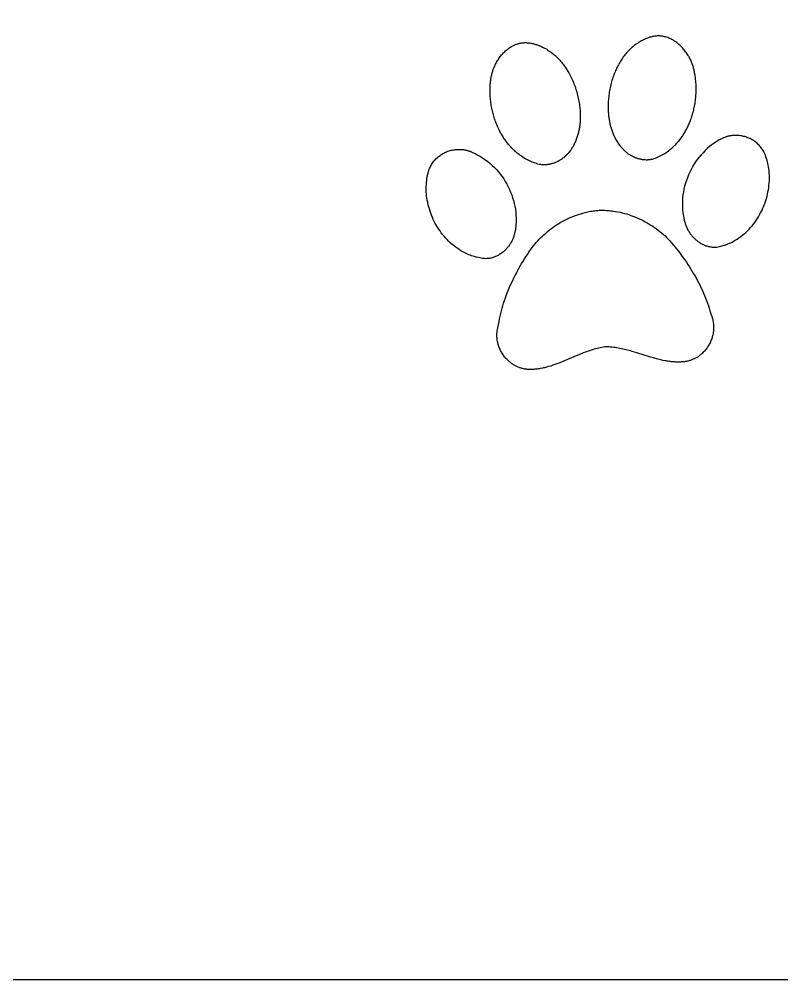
# Model space of a CAD drawing. Header units: inches. Extents: x 17686.2 to 17710.1, y 16300.4 to 16318.2.
# Drawn here: x 17706.766 to 17707.467, y 16305.272 to 16306.155 of the extents above; entities that cross this region are included whole.
import ezdxf

# ---------------------------------------------------------------- set-up
doc = ezdxf.new("R2010")
doc.units = ezdxf.units.IN
doc.header["$MEASUREMENT"] = 0
doc.layers.add('DEFAULT_LAYER', color=1, linetype='Continuous')

msp = doc.modelspace()

# ---------------------------------------------------------------- linework, layer by layer
at = {"color": 1, "linetype": 'ByBlock'}
msp.add_lwpolyline([(17703.57549, 16308.88675), (17708.63667, 16308.88675, -0.414214), (17708.76167, 16308.76175), (17708.76167, 16305.39675, -0.414214), (17708.63667, 16305.27175), (17703.57549, 16305.27175, -0.414214), (17703.45049, 16305.39675), (17703.45049, 16308.76175, -0.414214)], format="xyb", close=True, dxfattribs=at)
at = {"layer": 'DEFAULT_LAYER', "color": 2}
for points in [[(17707.35781, 16306.13891), (17707.35698, 16306.13907), (17707.35614, 16306.13919), (17707.35531, 16306.13928), (17707.35447, 16306.13934), (17707.35364, 16306.13937), (17707.35281, 16306.13937), (17707.35197, 16306.13934), (17707.35115, 16306.13928), (17707.35032, 16306.13919), (17707.3495, 16306.13908), (17707.34868, 16306.13894), (17707.34786, 16306.13878), (17707.34705, 16306.1386), (17707.34624, 16306.13839), (17707.34543, 16306.13816), (17707.34464, 16306.13791), (17707.34384, 16306.13764), (17707.34305, 16306.13736), (17707.34227, 16306.13705), (17707.34149, 16306.13673), (17707.34072, 16306.13639), (17707.33996, 16306.13604), (17707.3392, 16306.13567), (17707.33845, 16306.13529), (17707.33771, 16306.1349), (17707.33698, 16306.1345), (17707.33626, 16306.13408), (17707.33554, 16306.13366), (17707.33483, 16306.13323), (17707.33382, 16306.13257), (17707.33282, 16306.13188), (17707.33185, 16306.13117), (17707.33089, 16306.13044), (17707.32996, 16306.12968), (17707.32904, 16306.1289), (17707.32814, 16306.1281), (17707.32726, 16306.12728), (17707.3264, 16306.12644), (17707.32556, 16306.12557), (17707.32474, 16306.12469), (17707.32394, 16306.12379), (17707.32316, 16306.12288), (17707.3224, 16306.12195), (17707.32166, 16306.121), (17707.32093, 16306.12003), (17707.32023, 16306.11905), (17707.31954, 16306.11806), (17707.31888, 16306.11705), (17707.31823, 16306.11603), (17707.31761, 16306.115), (17707.317, 16306.11395), (17707.31641, 16306.1129), (17707.31584, 16306.11184), (17707.31529, 16306.11076), (17707.31476, 16306.10968), (17707.31425, 16306.10859), (17707.31376, 16306.10749), (17707.31329, 16306.10639), (17707.31277, 16306.10509), (17707.31227, 16306.10379), (17707.31179, 16306.10248), (17707.31134, 16306.10117), (17707.3109, 16306.09984), (17707.31049, 16306.09851), (17707.3101, 16306.09717), (17707.30974, 16306.09583), (17707.3094, 16306.09448), (17707.30908, 16306.09312), (17707.30878, 16306.09176), (17707.3085, 16306.09039), (17707.30825, 16306.08902), (17707.30802, 16306.08765), (17707.30781, 16306.08627), (17707.30763, 16306.08489), (17707.30747, 16306.0835), (17707.30733, 16306.08212), (17707.30721, 16306.08073), (17707.30712, 16306.07934), (17707.30705, 16306.07795), (17707.307, 16306.07655), (17707.30698, 16306.07516), (17707.30698, 16306.07377), (17707.307, 16306.07237), (17707.30705, 16306.07098), (17707.30712, 16306.06959), (17707.30721, 16306.0682), (17707.30732, 16306.06681), (17707.30742, 16306.06587), (17707.30754, 16306.06493), (17707.30766, 16306.06399), (17707.3078, 16306.06305), (17707.30795, 16306.06212), (17707.30812, 16306.06118), (17707.3083, 16306.06025), (17707.30849, 16306.05932), (17707.30869, 16306.0584), (17707.30892, 16306.05747), (17707.30915, 16306.05656), (17707.3094, 16306.05564), (17707.30966, 16306.05473), (17707.30994, 16306.05382), (17707.31024, 16306.05292), (17707.31055, 16306.05203), (17707.31087, 16306.05114), (17707.31121, 16306.05025), (17707.31157, 16306.04937), (17707.31194, 16306.0485), (17707.31232, 16306.04764), (17707.31273, 16306.04678), (17707.31315, 16306.04593), (17707.31358, 16306.04509), (17707.31403, 16306.04426), (17707.3145, 16306.04343), (17707.31499, 16306.04262), (17707.31549, 16306.04181), (17707.31601, 16306.04102), (17707.31675, 16306.03994), (17707.31752, 16306.03888), (17707.31833, 16306.03785), (17707.31917, 16306.03685), (17707.32005, 16306.03588), (17707.32095, 16306.03493), (17707.32142, 16306.03447), (17707.3219, 16306.03402), (17707.32238, 16306.03358), (17707.32287, 16306.03315), (17707.32337, 16306.03272), (17707.32387, 16306.03231), (17707.32439, 16306.03191), (17707.32491, 16306.03151), (17707.32544, 16306.03113), (17707.32598, 16306.03076), (17707.32652, 16306.0304), (17707.32708, 16306.03005), (17707.32764, 16306.02972), (17707.3282, 16306.02939), (17707.32878, 16306.02908), (17707.32936, 16306.02878), (17707.32995, 16306.02849), (17707.33057, 16306.02821), (17707.3312, 16306.02793), (17707.33183, 16306.02767), (17707.33246, 16306.02743), (17707.33311, 16306.0272), (17707.33375, 16306.02698), (17707.33441, 16306.02678), (17707.33507, 16306.0266), (17707.33573, 16306.02643), (17707.33639, 16306.02627), (17707.33706, 16306.02613), (17707.33773, 16306.02601), (17707.33841, 16306.0259), (17707.33909, 16306.02581), (17707.33976, 16306.02574), (17707.34044, 16306.02568), (17707.34113, 16306.02564), (17707.34181, 16306.02561), (17707.34249, 16306.02561), (17707.34317, 16306.02562), (17707.34385, 16306.02565), (17707.34453, 16306.0257), (17707.34521, 16306.02577), (17707.34588, 16306.02585), (17707.34656, 16306.02596), (17707.34723, 16306.02608), (17707.3479, 16306.02622), (17707.34856, 16306.02638), (17707.34922, 16306.02656), (17707.3505, 16306.02706), (17707.35177, 16306.02759), (17707.35302, 16306.02814), (17707.35426, 16306.02874), (17707.35548, 16306.02936), (17707.35669, 16306.03001), (17707.35788, 16306.0307), (17707.35905, 16306.03142), (17707.3602, 16306.03217), (17707.36133, 16306.03294), (17707.36243, 16306.03375), (17707.36352, 16306.03459), (17707.36458, 16306.03546), (17707.36562, 16306.03635), (17707.36613, 16306.03681), (17707.3669, 16306.03751), (17707.36764, 16306.03821), (17707.36838, 16306.03894), (17707.3691, 16306.03967), (17707.3698, 16306.04042), (17707.3705, 16306.04118), (17707.37117, 16306.04196), (17707.37184, 16306.04274), (17707.37249, 16306.04354), (17707.37312, 16306.04435), (17707.37374, 16306.04517), (17707.37435, 16306.046), (17707.37494, 16306.04684), (17707.37552, 16306.04769), (17707.37609, 16306.04855), (17707.37664, 16306.04942), (17707.37718, 16306.0503), (17707.37771, 16306.05118), (17707.37822, 16306.05208), (17707.37871, 16306.05298), (17707.3792, 16306.05389), (17707.37967, 16306.05481), (17707.38012, 16306.05573), (17707.38057, 16306.05666), (17707.381, 16306.0576), (17707.38141, 16306.05854), (17707.38181, 16306.05949), (17707.3822, 16306.06044), (17707.38258, 16306.06139), (17707.38303, 16306.06259), (17707.38345, 16306.0638), (17707.38386, 16306.06501), (17707.38425, 16306.06623), (17707.38462, 16306.06745), (17707.38497, 16306.06868), (17707.3853, 16306.06991), (17707.38561, 16306.07116), (17707.3859, 16306.0724), (17707.38617, 16306.07365), (17707.38642, 16306.0749), (17707.38665, 16306.07616), (17707.38686, 16306.07742), (17707.38705, 16306.07869), (17707.38722, 16306.07995), (17707.38737, 16306.08122), (17707.3875, 16306.0825), (17707.38761, 16306.08377), (17707.38771, 16306.08504), (17707.38778, 16306.08632), (17707.38783, 16306.0876), (17707.38787, 16306.08888), (17707.38788, 16306.09016), (17707.38788, 16306.09143), (17707.38785, 16306.09271), (17707.38781, 16306.09399), (17707.38775, 16306.09527), (17707.38767, 16306.09654), (17707.38756, 16306.09782), (17707.3874, 16306.09952), (17707.38719, 16306.10123), (17707.38695, 16306.10294), (17707.38666, 16306.10464), (17707.38651, 16306.10548), (17707.38634, 16306.10633), (17707.38615, 16306.10717), (17707.38596, 16306.10801), (17707.38575, 16306.10885), (17707.38554, 16306.10968), (17707.3853, 16306.11051), (17707.38506, 16306.11133), (17707.3848, 16306.11215), (17707.38452, 16306.11297), (17707.38424, 16306.11378), (17707.38393, 16306.11458), (17707.38361, 16306.11538), (17707.38328, 16306.11617), (17707.38293, 16306.11695), (17707.38256, 16306.11773), (17707.38218, 16306.1185), (17707.38178, 16306.11926), (17707.38136, 16306.12001), (17707.38093, 16306.12075), (17707.38047, 16306.12149), (17707.37994, 16306.12234), (17707.37939, 16306.12318), (17707.37881, 16306.12401), (17707.37822, 16306.12484), (17707.37761, 16306.12565), (17707.37698, 16306.12645), (17707.37633, 16306.12723), (17707.37567, 16306.128), (17707.37498, 16306.12875), (17707.37428, 16306.12949), (17707.37356, 16306.13021), (17707.37282, 16306.13091), (17707.37207, 16306.1316), (17707.37129, 16306.13226), (17707.37051, 16306.13289), (17707.3697, 16306.13351), (17707.36888, 16306.1341), (17707.36804, 16306.13467), (17707.36719, 16306.1352), (17707.36632, 16306.13572), (17707.36543, 16306.1362), (17707.36453, 16306.13665), (17707.36361, 16306.13708), (17707.36268, 16306.13747), (17707.36174, 16306.13783), (17707.36078, 16306.13815), (17707.3598, 16306.13844), (17707.35882, 16306.13869), (17707.35781, 16306.13891)], [(17707.2239, 16306.13217), (17707.22471, 16306.13241), (17707.22553, 16306.13261), (17707.22635, 16306.13279), (17707.22718, 16306.13293), (17707.22801, 16306.13304), (17707.22883, 16306.13312), (17707.22966, 16306.13318), (17707.23049, 16306.1332), (17707.23132, 16306.1332), (17707.23215, 16306.13317), (17707.23298, 16306.13312), (17707.23381, 16306.13304), (17707.23464, 16306.13294), (17707.23547, 16306.13281), (17707.23629, 16306.13266), (17707.23711, 16306.1325), (17707.23793, 16306.13231), (17707.23874, 16306.1321), (17707.23955, 16306.13188), (17707.24035, 16306.13164), (17707.24115, 16306.13138), (17707.24195, 16306.1311), (17707.24274, 16306.13081), (17707.24352, 16306.13051), (17707.2443, 16306.1302), (17707.24507, 16306.12987), (17707.24583, 16306.12953), (17707.24658, 16306.12918), (17707.24733, 16306.12882), (17707.24841, 16306.12827), (17707.24947, 16306.12768), (17707.25051, 16306.12707), (17707.25153, 16306.12644), (17707.25254, 16306.12578), (17707.25353, 16306.1251), (17707.25451, 16306.12439), (17707.25546, 16306.12366), (17707.2564, 16306.12291), (17707.25732, 16306.12214), (17707.25823, 16306.12134), (17707.25912, 16306.12053), (17707.25998, 16306.1197), (17707.26084, 16306.11884), (17707.26167, 16306.11798), (17707.26249, 16306.11709), (17707.26329, 16306.11618), (17707.26407, 16306.11526), (17707.26483, 16306.11433), (17707.26557, 16306.11338), (17707.2663, 16306.11241), (17707.26701, 16306.11144), (17707.2677, 16306.11045), (17707.26838, 16306.10945), (17707.26903, 16306.10843), (17707.26967, 16306.10741), (17707.27028, 16306.10637), (17707.27088, 16306.10533), (17707.27147, 16306.10428), (17707.27211, 16306.10305), (17707.27274, 16306.1018), (17707.27335, 16306.10055), (17707.27393, 16306.09928), (17707.2745, 16306.09801), (17707.27504, 16306.09672), (17707.27556, 16306.09543), (17707.27606, 16306.09413), (17707.27653, 16306.09282), (17707.27699, 16306.0915), (17707.27742, 16306.09018), (17707.27783, 16306.08885), (17707.27822, 16306.08751), (17707.27859, 16306.08617), (17707.27893, 16306.08482), (17707.27926, 16306.08346), (17707.27956, 16306.0821), (17707.27983, 16306.08073), (17707.28009, 16306.07936), (17707.28032, 16306.07799), (17707.28053, 16306.07661), (17707.28072, 16306.07523), (17707.28088, 16306.07385), (17707.28102, 16306.07246), (17707.28114, 16306.07107), (17707.28123, 16306.06968), (17707.2813, 16306.06829), (17707.28135, 16306.0669), (17707.28137, 16306.0655), (17707.28137, 16306.06456), (17707.28135, 16306.06361), (17707.28132, 16306.06266), (17707.28128, 16306.06172), (17707.28122, 16306.06077), (17707.28115, 16306.05983), (17707.28107, 16306.05888), (17707.28097, 16306.05794), (17707.28086, 16306.057), (17707.28073, 16306.05605), (17707.28059, 16306.05512), (17707.28043, 16306.05418), (17707.28026, 16306.05325), (17707.28007, 16306.05232), (17707.27987, 16306.05139), (17707.27965, 16306.05047), (17707.27942, 16306.04955), (17707.27917, 16306.04864), (17707.27891, 16306.04773), (17707.27862, 16306.04682), (17707.27833, 16306.04593), (17707.27801, 16306.04503), (17707.27768, 16306.04415), (17707.27733, 16306.04326), (17707.27696, 16306.04239), (17707.27658, 16306.04152), (17707.27618, 16306.04066), (17707.27576, 16306.03981), (17707.27532, 16306.03897), (17707.2747, 16306.03782), (17707.27403, 16306.03669), (17707.27333, 16306.03559), (17707.2726, 16306.03451), (17707.27182, 16306.03345), (17707.27101, 16306.03242), (17707.2706, 16306.03191), (17707.27017, 16306.03142), (17707.26973, 16306.03093), (17707.26929, 16306.03045), (17707.26884, 16306.02998), (17707.26837, 16306.02952), (17707.2679, 16306.02906), (17707.26742, 16306.02862), (17707.26693, 16306.02819), (17707.26644, 16306.02776), (17707.26593, 16306.02735), (17707.26541, 16306.02695), (17707.26489, 16306.02656), (17707.26436, 16306.02618), (17707.26382, 16306.02581), (17707.26327, 16306.02545), (17707.26271, 16306.02511), (17707.26212, 16306.02476), (17707.26153, 16306.02443), (17707.26093, 16306.0241), (17707.26032, 16306.0238), (17707.2597, 16306.0235), (17707.25908, 16306.02322), (17707.25845, 16306.02296), (17707.25781, 16306.02271), (17707.25717, 16306.02247), (17707.25652, 16306.02225), (17707.25587, 16306.02204), (17707.25522, 16306.02185), (17707.25456, 16306.02168), (17707.25389, 16306.02152), (17707.25322, 16306.02138), (17707.25255, 16306.02125), (17707.25188, 16306.02114), (17707.2512, 16306.02105), (17707.25053, 16306.02098), (17707.24985, 16306.02092), (17707.24917, 16306.02088), (17707.24849, 16306.02086), (17707.24781, 16306.02086), (17707.24712, 16306.02088), (17707.24644, 16306.02091), (17707.24576, 16306.02097), (17707.24508, 16306.02104), (17707.24441, 16306.02114), (17707.24373, 16306.02125), (17707.24241, 16306.02161), (17707.24109, 16306.02201), (17707.23979, 16306.02244), (17707.2385, 16306.02291), (17707.23722, 16306.0234), (17707.23596, 16306.02393), (17707.23471, 16306.0245), (17707.23347, 16306.02509), (17707.23225, 16306.02572), (17707.23105, 16306.02638), (17707.22986, 16306.02708), (17707.2287, 16306.0278), (17707.22755, 16306.02856), (17707.22643, 16306.02934), (17707.22587, 16306.02975), (17707.22505, 16306.03036), (17707.22423, 16306.03099), (17707.22343, 16306.03164), (17707.22264, 16306.0323), (17707.22186, 16306.03297), (17707.2211, 16306.03366), (17707.22035, 16306.03436), (17707.21961, 16306.03508), (17707.21888, 16306.03581), (17707.21817, 16306.03655), (17707.21747, 16306.0373), (17707.21678, 16306.03806), (17707.2161, 16306.03884), (17707.21544, 16306.03963), (17707.21479, 16306.04043), (17707.21415, 16306.04124), (17707.21353, 16306.04206), (17707.21292, 16306.04289), (17707.21232, 16306.04372), (17707.21173, 16306.04457), (17707.21116, 16306.04543), (17707.2106, 16306.04629), (17707.21006, 16306.04717), (17707.20952, 16306.04805), (17707.209, 16306.04893), (17707.20849, 16306.04983), (17707.208, 16306.05073), (17707.20752, 16306.05164), (17707.20705, 16306.05255), (17707.20648, 16306.0537), (17707.20593, 16306.05486), (17707.2054, 16306.05602), (17707.20489, 16306.05719), (17707.2044, 16306.05837), (17707.20393, 16306.05956), (17707.20348, 16306.06076), (17707.20305, 16306.06196), (17707.20264, 16306.06317), (17707.20224, 16306.06439), (17707.20187, 16306.06561), (17707.20151, 16306.06684), (17707.20118, 16306.06807), (17707.20086, 16306.06931), (17707.20056, 16306.07055), (17707.20029, 16306.0718), (17707.20003, 16306.07305), (17707.19979, 16306.07431), (17707.19957, 16306.07557), (17707.19937, 16306.07683), (17707.19918, 16306.0781), (17707.19902, 16306.07937), (17707.19888, 16306.08064), (17707.19876, 16306.08191), (17707.19865, 16306.08318), (17707.19857, 16306.08446), (17707.1985, 16306.08574), (17707.19845, 16306.08701), (17707.19842, 16306.08829), (17707.19842, 16306.09001), (17707.19845, 16306.09173), (17707.19852, 16306.09345), (17707.19863, 16306.09517), (17707.19871, 16306.09603), (17707.19879, 16306.09688), (17707.19889, 16306.09774), (17707.199, 16306.0986), (17707.19912, 16306.09945), (17707.19925, 16306.1003), (17707.1994, 16306.10115), (17707.19956, 16306.10199), (17707.19974, 16306.10283), (17707.19993, 16306.10367), (17707.20013, 16306.1045), (17707.20035, 16306.10533), (17707.20059, 16306.10616), (17707.20084, 16306.10698), (17707.20111, 16306.10779), (17707.2014, 16306.1086), (17707.20171, 16306.10941), (17707.20203, 16306.1102), (17707.20237, 16306.111), (17707.20273, 16306.11178), (17707.2031, 16306.11256), (17707.20355, 16306.11346), (17707.20401, 16306.11435), (17707.2045, 16306.11524), (17707.20501, 16306.11611), (17707.20553, 16306.11698), (17707.20608, 16306.11784), (17707.20664, 16306.11868), (17707.20723, 16306.11952), (17707.20784, 16306.12034), (17707.20846, 16306.12114), (17707.2091, 16306.12193), (17707.20977, 16306.1227), (17707.21045, 16306.12346), (17707.21115, 16306.12419), (17707.21187, 16306.12491), (17707.21261, 16306.1256), (17707.21337, 16306.12627), (17707.21415, 16306.12692), (17707.21494, 16306.12754), (17707.21576, 16306.12813), (17707.21659, 16306.1287), (17707.21744, 16306.12925), (17707.21831, 16306.12976), (17707.2192, 16306.13024), (17707.2201, 16306.13069), (17707.22102, 16306.13111), (17707.22196, 16306.1315), (17707.22292, 16306.13185), (17707.2239, 16306.13217)], [(17707.44999, 16306.03306), (17707.44948, 16306.03397), (17707.44894, 16306.03486), (17707.44837, 16306.03572), (17707.44776, 16306.03656), (17707.44712, 16306.03737), (17707.44645, 16306.03816), (17707.44575, 16306.03892), (17707.44502, 16306.03965), (17707.44426, 16306.04036), (17707.44348, 16306.04103), (17707.44267, 16306.04168), (17707.44185, 16306.0423), (17707.44099, 16306.04289), (17707.44012, 16306.04345), (17707.43923, 16306.04398), (17707.43832, 16306.04447), (17707.4374, 16306.04494), (17707.43645, 16306.04537), (17707.4355, 16306.04577), (17707.43453, 16306.04614), (17707.43354, 16306.04648), (17707.43255, 16306.04678), (17707.43155, 16306.04704), (17707.43054, 16306.04727), (17707.42952, 16306.04747), (17707.4285, 16306.04763), (17707.42747, 16306.04775), (17707.42644, 16306.04783), (17707.42541, 16306.04788), (17707.42482, 16306.0479), (17707.42423, 16306.04791), (17707.42365, 16306.04791), (17707.42306, 16306.0479), (17707.42248, 16306.04787), (17707.42189, 16306.04783), (17707.42131, 16306.04778), (17707.42073, 16306.04772), (17707.42015, 16306.04764), (17707.41957, 16306.04755), (17707.41899, 16306.04745), (17707.41841, 16306.04734), (17707.41784, 16306.04722), (17707.41727, 16306.04709), (17707.41671, 16306.04694), (17707.41614, 16306.04678), (17707.41558, 16306.04661), (17707.41502, 16306.04643), (17707.41447, 16306.04624), (17707.41392, 16306.04604), (17707.41337, 16306.04583), (17707.41283, 16306.0456), (17707.4123, 16306.04537), (17707.41176, 16306.04512), (17707.41124, 16306.04487), (17707.41072, 16306.0446), (17707.4102, 16306.04432), (17707.40969, 16306.04404), (17707.40918, 16306.04374), (17707.40682, 16306.04235), (17707.40453, 16306.04086), (17707.40231, 16306.03928), (17707.40017, 16306.0376), (17707.3981, 16306.03583), (17707.3961, 16306.03398), (17707.39419, 16306.03204), (17707.39236, 16306.03003), (17707.39061, 16306.02794), (17707.38895, 16306.02579), (17707.38737, 16306.02357), (17707.38588, 16306.02128), (17707.38448, 16306.01894), (17707.38317, 16306.01655), (17707.38195, 16306.0141), (17707.38083, 16306.01162), (17707.3798, 16306.00908), (17707.37887, 16306.00652), (17707.37805, 16306.00392), (17707.37732, 16306.00129), (17707.3767, 16305.99863), (17707.37618, 16305.99595), (17707.37577, 16305.99326), (17707.37547, 16305.99055), (17707.37528, 16305.98783), (17707.37521, 16305.98511), (17707.37524, 16305.98239), (17707.37539, 16305.97967), (17707.37566, 16305.97695), (17707.37588, 16305.97537), (17707.37614, 16305.9738), (17707.37645, 16305.97222), (17707.37661, 16305.97144), (17707.37679, 16305.97065), (17707.37699, 16305.96987), (17707.37719, 16305.9691), (17707.37741, 16305.96832), (17707.37764, 16305.96756), (17707.37789, 16305.96679), (17707.37815, 16305.96603), (17707.37842, 16305.96528), (17707.37871, 16305.96454), (17707.37901, 16305.9638), (17707.37933, 16305.96307), (17707.37967, 16305.96234), (17707.38002, 16305.96163), (17707.38039, 16305.96092), (17707.38078, 16305.96022), (17707.38119, 16305.95954), (17707.38161, 16305.95886), (17707.38205, 16305.95819), (17707.38251, 16305.95754), (17707.38299, 16305.95689), (17707.38349, 16305.95626), (17707.38401, 16305.95565), (17707.38456, 16305.95501), (17707.38512, 16305.95439), (17707.3857, 16305.95379), (17707.3863, 16305.9532), (17707.38691, 16305.95262), (17707.38754, 16305.95206), (17707.38818, 16305.95152), (17707.38884, 16305.95099), (17707.38952, 16305.95049), (17707.3902, 16305.95), (17707.3909, 16305.94953), (17707.39162, 16305.94908), (17707.39234, 16305.94865), (17707.39308, 16305.94825), (17707.39383, 16305.94786), (17707.39459, 16305.9475), (17707.39535, 16305.94717), (17707.39613, 16305.94685), (17707.39692, 16305.94657), (17707.39772, 16305.94631), (17707.39852, 16305.94607), (17707.39933, 16305.94587), (17707.40015, 16305.94569), (17707.40097, 16305.94554), (17707.4018, 16305.94542), (17707.40264, 16305.94533), (17707.40348, 16305.94527), (17707.40432, 16305.94525), (17707.40517, 16305.94525), (17707.40589, 16305.94526), (17707.40697, 16305.94533), (17707.40803, 16305.94546), (17707.40944, 16305.94572), (17707.41527, 16305.94747), (17707.4159, 16305.94771), (17707.41716, 16305.94821), (17707.41841, 16305.94875), (17707.41964, 16305.94932), (17707.42086, 16305.94992), (17707.42206, 16305.95054), (17707.42324, 16305.9512), (17707.42441, 16305.95189), (17707.42556, 16305.95261), (17707.42726, 16305.95373), (17707.42891, 16305.95491), (17707.43053, 16305.95616), (17707.4321, 16305.95745), (17707.43363, 16305.95882), (17707.43511, 16305.96024), (17707.43655, 16305.96171), (17707.43794, 16305.96322), (17707.43927, 16305.96477), (17707.44056, 16305.96636), (17707.44179, 16305.96799), (17707.44298, 16305.96966), (17707.44411, 16305.97137), (17707.44519, 16305.97311), (17707.44621, 16305.97488), (17707.44719, 16305.97668), (17707.44811, 16305.97851), (17707.44898, 16305.98037), (17707.44979, 16305.98225), (17707.45055, 16305.98415), (17707.45125, 16305.98608), (17707.4519, 16305.98802), (17707.4525, 16305.98999), (17707.45303, 16305.99197), (17707.45351, 16305.99396), (17707.45393, 16305.99597), (17707.4543, 16305.99799), (17707.45461, 16306.00002), (17707.45485, 16306.00205), (17707.45504, 16306.00409), (17707.45518, 16306.00614), (17707.45525, 16306.00819), (17707.45526, 16306.01023), (17707.4552, 16306.01144), (17707.45508, 16306.01297), (17707.45486, 16306.01528), (17707.45457, 16306.01758), (17707.45434, 16306.01911), (17707.45407, 16306.02063), (17707.45376, 16306.02215), (17707.45341, 16306.02365), (17707.45302, 16306.02514), (17707.45281, 16306.02589), (17707.45258, 16306.02662), (17707.45234, 16306.02736), (17707.45209, 16306.02809), (17707.45183, 16306.02881), (17707.45156, 16306.02953), (17707.45127, 16306.03025), (17707.45097, 16306.03096), (17707.45066, 16306.03167), (17707.45033, 16306.03237), (17707.44999, 16306.03306)], [(17707.14282, 16306.01759), (17707.14323, 16306.01855), (17707.14368, 16306.01949), (17707.14417, 16306.0204), (17707.14469, 16306.0213), (17707.14525, 16306.02217), (17707.14583, 16306.02302), (17707.14645, 16306.02385), (17707.14711, 16306.02465), (17707.14779, 16306.02543), (17707.1485, 16306.02618), (17707.14923, 16306.0269), (17707.15, 16306.0276), (17707.15078, 16306.02827), (17707.15159, 16306.02892), (17707.15243, 16306.02953), (17707.15328, 16306.03012), (17707.15416, 16306.03068), (17707.15505, 16306.0312), (17707.15596, 16306.0317), (17707.15689, 16306.03216), (17707.15783, 16306.03259), (17707.15879, 16306.03299), (17707.15976, 16306.03336), (17707.16074, 16306.03369), (17707.16174, 16306.03398), (17707.16274, 16306.03424), (17707.16375, 16306.03447), (17707.16477, 16306.03466), (17707.16579, 16306.03481), (17707.16637, 16306.03489), (17707.16695, 16306.03496), (17707.16754, 16306.03502), (17707.16812, 16306.03506), (17707.16871, 16306.03509), (17707.16929, 16306.03511), (17707.16988, 16306.03512), (17707.17046, 16306.03511), (17707.17105, 16306.0351), (17707.17163, 16306.03507), (17707.17222, 16306.03503), (17707.1728, 16306.03497), (17707.17338, 16306.03491), (17707.17396, 16306.03483), (17707.17454, 16306.03474), (17707.17512, 16306.03465), (17707.17569, 16306.03453), (17707.17627, 16306.03441), (17707.17684, 16306.03428), (17707.1774, 16306.03413), (17707.17797, 16306.03397), (17707.17853, 16306.0338), (17707.17909, 16306.03362), (17707.17964, 16306.03343), (17707.18019, 16306.03323), (17707.18074, 16306.03302), (17707.18128, 16306.03279), (17707.18182, 16306.03256), (17707.18235, 16306.03231), (17707.18484, 16306.03117), (17707.18727, 16306.02992), (17707.18963, 16306.02857), (17707.19194, 16306.02712), (17707.19417, 16306.02556), (17707.19634, 16306.02392), (17707.19844, 16306.02219), (17707.20046, 16306.02037), (17707.20241, 16306.01847), (17707.20429, 16306.01649), (17707.20608, 16306.01444), (17707.20779, 16306.01231), (17707.20942, 16306.01013), (17707.21097, 16306.00788), (17707.21242, 16306.00557), (17707.21379, 16306.0032), (17707.21506, 16306.00079), (17707.21624, 16305.99833), (17707.21733, 16305.99582), (17707.21831, 16305.99328), (17707.2192, 16305.9907), (17707.21998, 16305.98809), (17707.22066, 16305.98545), (17707.22123, 16305.98278), (17707.22169, 16305.9801), (17707.22204, 16305.9774), (17707.22228, 16305.97468), (17707.2224, 16305.97196), (17707.22241, 16305.96923), (17707.22235, 16305.96764), (17707.22225, 16305.96605), (17707.22211, 16305.96445), (17707.22202, 16305.96365), (17707.22192, 16305.96285), (17707.2218, 16305.96206), (17707.22168, 16305.96127), (17707.22154, 16305.96047), (17707.22138, 16305.95969), (17707.22122, 16305.9589), (17707.22103, 16305.95812), (17707.22084, 16305.95735), (17707.22062, 16305.95658), (17707.2204, 16305.95581), (17707.22015, 16305.95505), (17707.21989, 16305.9543), (17707.21961, 16305.95355), (17707.21931, 16305.95281), (17707.219, 16305.95208), (17707.21866, 16305.95135), (17707.21831, 16305.95064), (17707.21794, 16305.94993), (17707.21754, 16305.94923), (17707.21713, 16305.94854), (17707.2167, 16305.94786), (17707.21624, 16305.9472), (17707.21576, 16305.94651), (17707.21527, 16305.94584), (17707.21475, 16305.94518), (17707.21422, 16305.94453), (17707.21366, 16305.9439), (17707.21309, 16305.94328), (17707.21251, 16305.94267), (17707.2119, 16305.94208), (17707.21128, 16305.94151), (17707.21065, 16305.94096), (17707.21, 16305.94042), (17707.20934, 16305.9399), (17707.20866, 16305.9394), (17707.20796, 16305.93892), (17707.20726, 16305.93847), (17707.20654, 16305.93803), (17707.20581, 16305.93762), (17707.20507, 16305.93723), (17707.20431, 16305.93687), (17707.20355, 16305.93653), (17707.20277, 16305.93622), (17707.20198, 16305.93593), (17707.20119, 16305.93567), (17707.20038, 16305.93544), (17707.19957, 16305.93524), (17707.19875, 16305.93506), (17707.19792, 16305.93492), (17707.19708, 16305.93481), (17707.19623, 16305.93473), (17707.19552, 16305.93466), (17707.19444, 16305.93462), (17707.19337, 16305.93465), (17707.19194, 16305.93477), (17707.18596, 16305.93592), (17707.18531, 16305.9361), (17707.184, 16305.93647), (17707.18271, 16305.93688), (17707.18143, 16305.93732), (17707.18016, 16305.93779), (17707.1789, 16305.9383), (17707.17765, 16305.93884), (17707.17642, 16305.9394), (17707.1752, 16305.94), (17707.17341, 16305.94095), (17707.17164, 16305.94196), (17707.16991, 16305.94303), (17707.16822, 16305.94416), (17707.16656, 16305.94537), (17707.16494, 16305.94663), (17707.16336, 16305.94795), (17707.16183, 16305.94931), (17707.16035, 16305.95072), (17707.15891, 16305.95218), (17707.15751, 16305.95368), (17707.15617, 16305.95522), (17707.15487, 16305.9568), (17707.15362, 16305.95842), (17707.15242, 16305.96008), (17707.15127, 16305.96178), (17707.15017, 16305.9635), (17707.14912, 16305.96526), (17707.14812, 16305.96706), (17707.14718, 16305.96887), (17707.14628, 16305.97072), (17707.14544, 16305.97259), (17707.14466, 16305.97449), (17707.14392, 16305.9764), (17707.14325, 16305.97834), (17707.14262, 16305.98029), (17707.14206, 16305.98227), (17707.14155, 16305.98425), (17707.1411, 16305.98625), (17707.1407, 16305.98826), (17707.14037, 16305.99029), (17707.14009, 16305.99231), (17707.13987, 16305.99435), (17707.13981, 16305.99556), (17707.13977, 16305.9971), (17707.13976, 16305.99941), (17707.13981, 16306.00173), (17707.13989, 16306.00327), (17707.14001, 16306.00482), (17707.14017, 16306.00636), (17707.14036, 16306.00789), (17707.1406, 16306.00941), (17707.14074, 16306.01017), (17707.14089, 16306.01093), (17707.14105, 16306.01168), (17707.14123, 16306.01243), (17707.14141, 16306.01318), (17707.14161, 16306.01393), (17707.14183, 16306.01467), (17707.14205, 16306.0154), (17707.1423, 16306.01614), (17707.14255, 16306.01687), (17707.14282, 16306.01759)]]:
    msp.add_lwpolyline(points, dxfattribs=at)
msp.add_lwpolyline([(17707.29873, 16305.9791), (17707.30005, 16305.97914), (17707.30137, 16305.97915), (17707.30268, 16305.97914), (17707.304, 16305.9791), (17707.30532, 16305.97904), (17707.30663, 16305.97896), (17707.30794, 16305.97886), (17707.30925, 16305.97873), (17707.31056, 16305.97858), (17707.31186, 16305.9784), (17707.31389, 16305.97807), (17707.31591, 16305.97769), (17707.31792, 16305.97727), (17707.31993, 16305.97679), (17707.32191, 16305.97627), (17707.32389, 16305.97571), (17707.32586, 16305.9751), (17707.32781, 16305.97445), (17707.32974, 16305.97375), (17707.33166, 16305.973), (17707.33356, 16305.97222), (17707.33544, 16305.97139), (17707.3373, 16305.97051), (17707.33914, 16305.9696), (17707.34096, 16305.96864), (17707.34276, 16305.96764), (17707.34453, 16305.9666), (17707.34628, 16305.96552), (17707.34801, 16305.9644), (17707.3497, 16305.96324), (17707.35137, 16305.96205), (17707.35302, 16305.96081), (17707.35463, 16305.95953), (17707.35621, 16305.95822), (17707.35776, 16305.95687), (17707.35928, 16305.95548), (17707.36076, 16305.95406), (17707.36221, 16305.9526), (17707.36362, 16305.9511), (17707.36524, 16305.94921), (17707.36685, 16305.9473), (17707.36843, 16305.94537), (17707.36999, 16305.94342), (17707.37153, 16305.94145), (17707.37305, 16305.93947), (17707.37455, 16305.93747), (17707.37602, 16305.93545), (17707.37747, 16305.93341), (17707.3789, 16305.93136), (17707.38029, 16305.92928), (17707.38166, 16305.92719), (17707.383, 16305.92508), (17707.38432, 16305.92296), (17707.3856, 16305.92082), (17707.38685, 16305.91866), (17707.38807, 16305.91648), (17707.38926, 16305.91428), (17707.39041, 16305.91207), (17707.39153, 16305.90984), (17707.39261, 16305.90759), (17707.39366, 16305.90533), (17707.39467, 16305.90305), (17707.39564, 16305.90075), (17707.39658, 16305.89844), (17707.39747, 16305.8961), (17707.39832, 16305.89376), (17707.39914, 16305.89139), (17707.3999, 16305.88901), (17707.40053, 16305.88676), (17707.40277, 16305.87948), (17707.4032, 16305.87778), (17707.40345, 16305.87664), (17707.40355, 16305.87607), (17707.40365, 16305.8755), (17707.40373, 16305.87492), (17707.4038, 16305.87434), (17707.40385, 16305.87375), (17707.40389, 16305.87317), (17707.40391, 16305.87258), (17707.40393, 16305.87159), (17707.40392, 16305.87061), (17707.40388, 16305.86962), (17707.40381, 16305.86864), (17707.40371, 16305.86766), (17707.40357, 16305.86669), (17707.40341, 16305.86572), (17707.40322, 16305.86476), (17707.40299, 16305.8638), (17707.40274, 16305.86285), (17707.40246, 16305.86191), (17707.40215, 16305.86097), (17707.40182, 16305.86005), (17707.40146, 16305.85913), (17707.40107, 16305.85823), (17707.40065, 16305.85734), (17707.40021, 16305.85646), (17707.39974, 16305.85559), (17707.39925, 16305.85474), (17707.39873, 16305.8539), (17707.39819, 16305.85308), (17707.39762, 16305.85228), (17707.39703, 16305.85149), (17707.39642, 16305.85072), (17707.39578, 16305.84997), (17707.39513, 16305.84924), (17707.39444, 16305.84853), (17707.39374, 16305.84784), (17707.39302, 16305.84717), (17707.39248, 16305.8467), (17707.39194, 16305.84624), (17707.39138, 16305.84579), (17707.39081, 16305.84536), (17707.39023, 16305.84494), (17707.38964, 16305.84454), (17707.38904, 16305.84415), (17707.38843, 16305.84378), (17707.38782, 16305.84343), (17707.38719, 16305.84308), (17707.38656, 16305.84276), (17707.38591, 16305.84245), (17707.38527, 16305.84215), (17707.38461, 16305.84187), (17707.38395, 16305.84161), (17707.38328, 16305.84136), (17707.3826, 16305.84113), (17707.38192, 16305.84092), (17707.38124, 16305.84072), (17707.38055, 16305.84054), (17707.37985, 16305.84037), (17707.37915, 16305.84022), (17707.37845, 16305.84009), (17707.37775, 16305.83998), (17707.37704, 16305.83988), (17707.37633, 16305.8398), (17707.37562, 16305.83974), (17707.37491, 16305.8397), (17707.37419, 16305.83967), (17707.37319, 16305.83962), (17707.3722, 16305.83959), (17707.3712, 16305.83958), (17707.3702, 16305.83959), (17707.36921, 16305.83961), (17707.36822, 16305.83966), (17707.36723, 16305.83972), (17707.36624, 16305.8398), (17707.36525, 16305.83989), (17707.36426, 16305.84), (17707.36328, 16305.84013), (17707.36229, 16305.84027), (17707.36131, 16305.84042), (17707.36033, 16305.84059), (17707.35935, 16305.84076), (17707.3574, 16305.84115), (17707.35546, 16305.84158), (17707.35255, 16305.84229), (17707.34871, 16305.84333), (17707.34585, 16305.84415), (17707.33326, 16305.84808), (17707.32904, 16305.84935), (17707.32763, 16305.84976), (17707.32621, 16305.85015), (17707.3248, 16305.85053), (17707.32338, 16305.85089), (17707.32196, 16305.85124), (17707.32053, 16305.85157), (17707.3191, 16305.85189), (17707.31767, 16305.85218), (17707.31623, 16305.85245), (17707.31479, 16305.85269), (17707.31335, 16305.85291), (17707.3119, 16305.8531), (17707.31044, 16305.85327), (17707.30899, 16305.8534), (17707.30752, 16305.8535), (17707.30605, 16305.85357), (17707.30505, 16305.8536), (17707.30406, 16305.85347), (17707.30261, 16305.85326), (17707.30116, 16305.85301), (17707.29972, 16305.85273), (17707.29829, 16305.85242), (17707.29687, 16305.85208), (17707.29545, 16305.85172), (17707.29405, 16305.85133), (17707.29264, 16305.85092), (17707.29125, 16305.85048), (17707.28986, 16305.85003), (17707.28847, 16305.84956), (17707.28709, 16305.84907), (17707.28572, 16305.84856), (17707.28435, 16305.84804), (17707.28298, 16305.84751), (17707.28162, 16305.84696), (17707.27755, 16305.84528), (17707.26542, 16305.8401), (17707.26265, 16305.83899), (17707.25893, 16305.83757), (17707.25611, 16305.83658), (17707.25422, 16305.83595), (17707.25232, 16305.83537), (17707.25136, 16305.8351), (17707.2504, 16305.83483), (17707.24944, 16305.83458), (17707.24848, 16305.83435), (17707.24751, 16305.83413), (17707.24654, 16305.83392), (17707.24556, 16305.83372), (17707.24459, 16305.83355), (17707.24361, 16305.83338), (17707.24263, 16305.83324), (17707.24164, 16305.83311), (17707.24065, 16305.83301), (17707.23966, 16305.83292), (17707.23866, 16305.83285), (17707.23766, 16305.8328), (17707.23695, 16305.83275), (17707.23624, 16305.83272), (17707.23552, 16305.83271), (17707.23481, 16305.83272), (17707.2341, 16305.83274), (17707.23338, 16305.83279), (17707.23267, 16305.83285), (17707.23196, 16305.83292), (17707.23125, 16305.83302), (17707.23055, 16305.83313), (17707.22985, 16305.83326), (17707.22915, 16305.8334), (17707.22845, 16305.83356), (17707.22776, 16305.83374), (17707.22708, 16305.83394), (17707.2264, 16305.83415), (17707.22572, 16305.83438), (17707.22505, 16305.83462), (17707.22439, 16305.83488), (17707.22373, 16305.83516), (17707.22308, 16305.83546), (17707.22244, 16305.83576), (17707.2218, 16305.83609), (17707.22118, 16305.83643), (17707.22056, 16305.83679), (17707.21995, 16305.83716), (17707.21935, 16305.83755), (17707.21876, 16305.83795), (17707.21818, 16305.83837), (17707.21739, 16305.83896), (17707.21662, 16305.83957), (17707.21587, 16305.84021), (17707.21515, 16305.84087), (17707.21444, 16305.84155), (17707.21375, 16305.84226), (17707.21308, 16305.84298), (17707.21244, 16305.84373), (17707.21182, 16305.84449), (17707.21122, 16305.84527), (17707.21064, 16305.84607), (17707.21009, 16305.84688), (17707.20956, 16305.84771), (17707.20906, 16305.84856), (17707.20858, 16305.84942), (17707.20813, 16305.85029), (17707.2077, 16305.85118), (17707.2073, 16305.85208), (17707.20693, 16305.85299), (17707.20658, 16305.85391), (17707.20627, 16305.85484), (17707.20598, 16305.85578), (17707.20572, 16305.85673), (17707.20549, 16305.85768), (17707.20529, 16305.85864), (17707.20512, 16305.85961), (17707.20498, 16305.86059), (17707.20487, 16305.86157), (17707.20479, 16305.86255), (17707.20475, 16305.86314), (17707.20473, 16305.86373), (17707.20473, 16305.86431), (17707.20474, 16305.8649), (17707.20476, 16305.86548), (17707.20479, 16305.86606), (17707.20484, 16305.86664), (17707.20497, 16305.8678), (17707.20523, 16305.86953), (17707.20673, 16305.877), (17707.20713, 16305.8793), (17707.20765, 16305.88175), (17707.20822, 16305.88418), (17707.20883, 16305.88661), (17707.20949, 16305.88902), (17707.21018, 16305.89141), (17707.21092, 16305.8938), (17707.2117, 16305.89617), (17707.21251, 16305.89852), (17707.21336, 16305.90087), (17707.21425, 16305.9032), (17707.21518, 16305.90552), (17707.21614, 16305.90782), (17707.21816, 16305.91238), (17707.21922, 16305.91465), (17707.22032, 16305.91689), (17707.22144, 16305.91912), (17707.22259, 16305.92134), (17707.22377, 16305.92354), (17707.22498, 16305.92573), (17707.22622, 16305.9279), (17707.22748, 16305.93006), (17707.22877, 16305.9322), (17707.23008, 16305.93433), (17707.23142, 16305.93644), (17707.23278, 16305.93854), (17707.23416, 16305.94062), (17707.23556, 16305.94268), (17707.23698, 16305.94473), (17707.23824, 16305.94636), (17707.23953, 16305.94795), (17707.24087, 16305.94952), (17707.24224, 16305.95105), (17707.24364, 16305.95255), (17707.24509, 16305.95402), (17707.24656, 16305.95545), (17707.24807, 16305.95684), (17707.24961, 16305.9582), (17707.25119, 16305.95953), (17707.25279, 16305.96081), (17707.25442, 16305.96206), (17707.25608, 16305.96328), (17707.25777, 16305.96445), (17707.25948, 16305.96559), (17707.26122, 16305.96668), (17707.26299, 16305.96774), (17707.26478, 16305.96875), (17707.26659, 16305.96973), (17707.26842, 16305.97066), (17707.27028, 16305.97155), (17707.27215, 16305.9724), (17707.27404, 16305.9732), (17707.27595, 16305.97396), (17707.27788, 16305.97468), (17707.27982, 16305.97535), (17707.28178, 16305.97597), (17707.28375, 16305.97655), (17707.28574, 16305.97708), (17707.28702, 16305.97739), (17707.2883, 16305.97767), (17707.28959, 16305.97793), (17707.29089, 16305.97817), (17707.29219, 16305.97838), (17707.29349, 16305.97857), (17707.2948, 16305.97874), (17707.29611, 16305.97888), (17707.29742, 16305.979)], close=True, dxfattribs=at)

doc.saveas('drawing.dxf')
